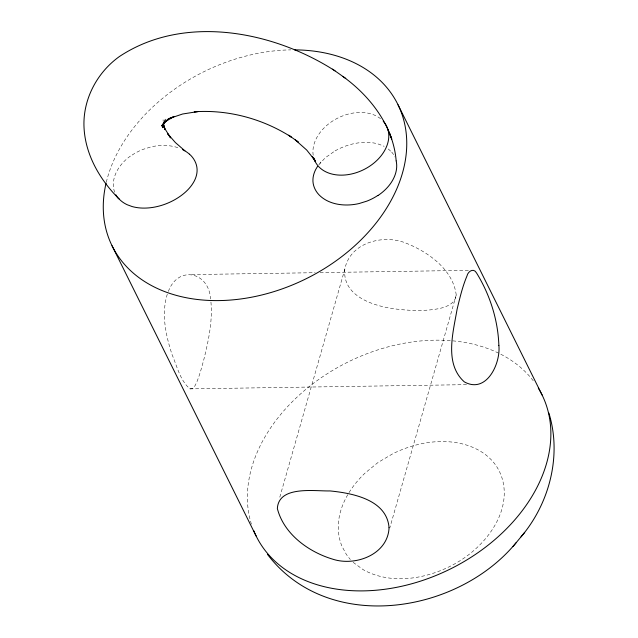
<?xml version="1.0" encoding="UTF-8"?>
<svg xmlns="http://www.w3.org/2000/svg" width="638" height="638" viewBox="0 0 638 638"><rect width="100%" height="100%" fill="white"/><g stroke="black" fill="none" stroke-linecap="round" stroke-linejoin="round"><path stroke-width="0.48" stroke-dasharray="3.19 2.39" d="M456.234 294.987C453.092 269.722 428.473 252.122 406.366 243.277C383.717 233.763 349.855 242.384 344.807 269.236C342.175 297.212 376.005 306.918 398.008 309.263C411.542 310.77 425.379 311.208 438.816 308.64C446.114 307.197 455.484 303.576 456.234 294.987L389.858 527.706M279.803 497.169L344.807 269.236M167.284 294.206C161.103 314.111 165.824 335.428 172.101 354.704C177.069 366.276 180.052 380.479 189.972 388.877C193.92 389.69 195.491 384.562 196.895 381.835C199.766 374.801 201.704 367.432 203.689 360.111C208.435 340.955 212.789 321.161 210.875 301.311M168.352 291.43C178.257 264.953 208.937 271.86 210.564 298.967M347.766 494.689C341.896 504.746 338.1 516.238 338.276 527.969A89.647 64.924 -26.4 0 0 342.04 546.447L346.474 554.621L350.342 559.526M318.777 164.947L325.109 157.889L335.046 150.879M319.742 163.408L320.97 161.972M191.799 274.579L315.14 272.697M320.116 272.617L469.321 270.337M189.972 388.877L467.495 384.634M353.149 562.333L363.014 569.567A89.599 64.885 -26.4 0 0 382.72 576.935C395.608 579.687 409.046 579.137 421.877 576.337A89.599 64.885 -26.4 0 0 445.978 568.298C458.77 562.477 470.565 554.414 480.382 544.342A89.647 64.924 -26.4 0 0 494.761 525.576C500.631 515.52 504.427 504.028 504.251 492.297A89.511 64.821 -26.4 0 0 499.195 471.004C495.423 463.419 489.45 457.047 482.368 452.43A88.826 64.326 -26.4 0 0 459.823 443.314C446.927 440.611 433.489 441.161 420.649 443.912A88.826 64.326 -26.4 0 0 392.689 453.801L378.023 462.486L365.072 473.053A89.511 64.821 -26.4 0 0 348.252 493.868M163.065 119.784L163.216 121.571M106.307 182.181A159.428 115.454 -26.4 0 1 290.769 49.876M313.194 155.281A39.859 28.862 -26.4 0 1 336.752 118.604A39.859 28.862 -26.4 0 1 381.229 119.274M335.062 150.895A49.254 35.664 -26.4 0 1 365.191 142.354A46.199 33.455 -26.4 0 1 377.919 143.901L382.688 145.663A41.518 30.066 -26.4 0 1 384.164 146.397M388.215 148.997A41.518 30.066 -26.4 0 1 391.557 152.179M391.692 152.083A38.83 28.12 -26.4 0 1 394.81 156.932M114.673 192.205A38.83 28.12 -26.4 0 1 132.042 154.946M132.114 155.042A41.518 30.066 -26.4 0 1 143.167 149.332L150.951 146.915A46.415 33.615 -26.4 0 1 164.692 145.456A49.158 35.6 -26.4 0 1 179.35 148.183M251.412 524.181A159.428 115.454 -26.4 0 1 347.16 362.432A159.428 115.454 -26.4 0 1 534.556 382.505M165.37 119.075L164.7 120.757L165.37 119.075"/><path stroke-width="0.96" d="M163.743 122.329L163.599 126.037L163.368 123.357M163.495 123.198L162.778 127.688L163.703 123.278M163.958 122.424L162.905 124.936L165.306 120.949L161.573 125.965L168.663 118.716L164.086 122.408L174.23 116.395L169.373 118.477L182.58 114.011L197.764 111.602L194.263 111.794C228.133 109.433 262.609 118.708 291.159 136.971L288.655 135.216L298.225 141.963L295.282 139.905L306.695 150.026L315.316 160.832L312.253 156.454L315.148 161.494M317.541 166.382L315.714 169.485A32.044 23.199 -26.4 0 0 312.955 179.158C312.524 185.682 315.682 192.054 320.547 196.289A49.158 35.6 -26.4 0 0 345.341 204.981A46.415 33.615 -26.4 0 0 359.082 203.546L366.874 201.129A41.518 30.066 -26.4 0 0 377.911 195.419M521.031 536.845C549.493 503.39 561.99 455.516 548.879 413.049M267.466 554.35C328.131 634.26 457.159 614.298 516.03 542.818M512.912 546.599L524.699 532.411M335.046 70.89C273.351 31.039 184.007 13.701 119.41 56.535C97.526 72.142 83.395 98.26 83.945 125.303C84.583 153.75 99.68 179.749 119.481 199.359M342.813 76.408C370.239 96.139 393.383 126.164 396.158 160.8M332.542 69.135L345.756 78.466M184.94 150.855L175.37 142.537L167.674 133.717L170.593 137.904L165.274 129.307L163.424 124.936M189.478 154.165C194.351 158.399 197.509 164.771 197.07 171.303A32.044 23.199 -26.4 0 1 194.319 180.969C190.06 189.039 182.787 195.092 174.987 199.582A49.254 35.664 -26.4 0 1 144.834 208.1A46.199 33.455 -26.4 0 1 132.114 206.553L127.345 204.79A41.518 30.066 -26.4 0 1 118.477 198.282M398.016 104.752L542.125 395.05M112.017 245.71L256.125 536.008M387.816 129.235L391.748 139.116L389.81 133.565M163.384 124.992L165.011 129.65L163.655 124.673M294.549 49.86A159.428 115.454 -26.4 0 1 402.411 173.241A159.428 115.454 -26.4 0 1 222.431 300.506A159.428 115.454 -26.4 0 1 106.083 183.114M383.247 121.244A39.859 28.862 -26.4 0 1 364.968 169.006A39.859 28.862 -26.4 0 1 313.792 158.001M396.182 161.007A38.83 28.12 -26.4 0 1 377.991 195.515M182.548 149.579A49.158 35.6 -26.4 0 1 189.454 154.189M118.333 198.37A38.83 28.12 -26.4 0 1 115.861 194.805M538.305 388.103A159.428 115.454 -26.4 0 1 451.162 568.586A159.428 115.454 -26.4 0 1 253.725 530.641M498.868 345.357C500.806 363.437 486.499 394.196 464.32 381.875C444.112 363.78 453.147 332.565 457.079 309.326C459.807 298.082 462.446 286.717 466.952 276.023C467.901 271.357 473.715 267.521 476.586 273.04C489.904 294.628 497.991 319.957 498.868 345.357M389.06 527.722C387.92 554.526 355.27 566.735 332.51 559.111C308.377 551.798 283.806 533.95 277.355 508.534C278.67 485.335 314.55 491.332 329.974 490.925C352.67 493.174 386.867 499.714 389.06 527.722"/></g></svg>
